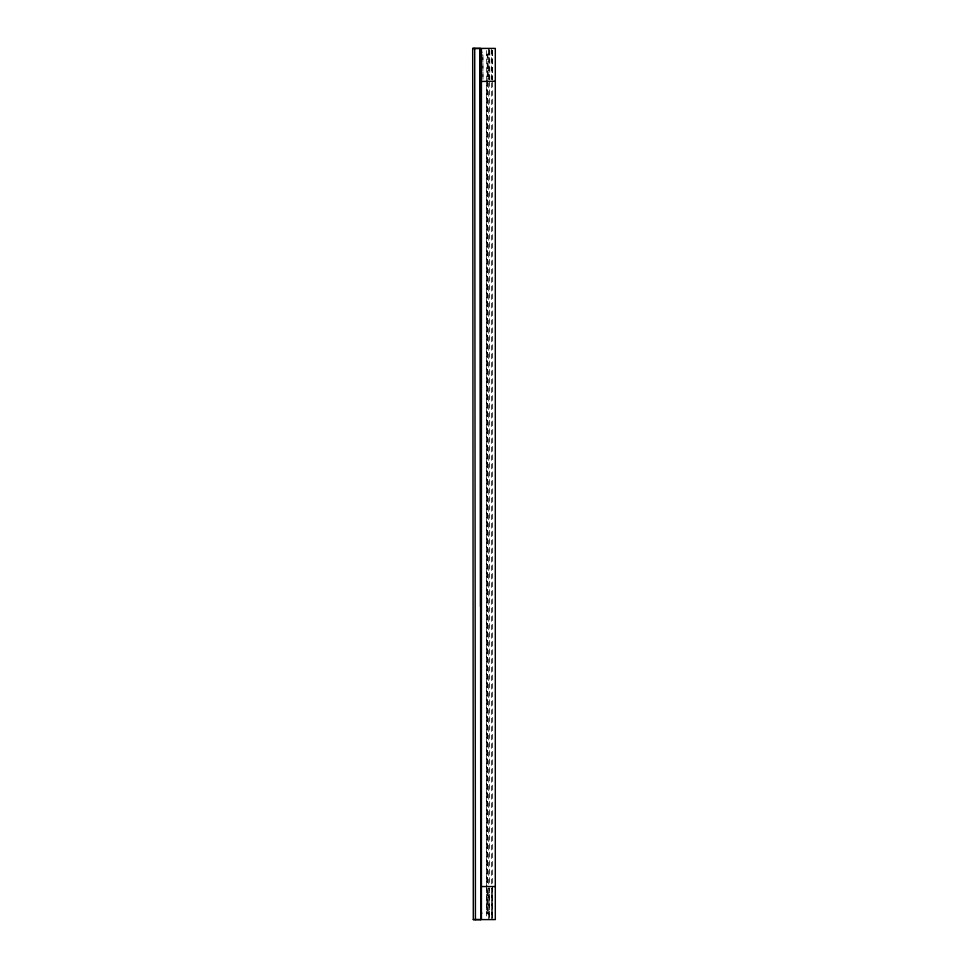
<?xml version="1.0" encoding="UTF-8"?>
<svg xmlns="http://www.w3.org/2000/svg" width="968" height="968" viewBox="0 0 968 968"><rect width="100%" height="100%" fill="white"/><g stroke="black" fill="none" stroke-linecap="round" stroke-linejoin="round"><path stroke-width="0.73" stroke-dasharray="4.84 3.63" d="M486.65 888.007L486.65 913.139L488.695 914.3M486.65 886.543L486.65 82.958M487.303 912.788L487.303 887.983L487.303 912.788L489.36 914.07L487.303 912.618M488.695 917.47L488.695 888.007L488.695 918.947M491.671 917.47L491.635 887.995L491.671 918.947M492.337 917.47L492.337 887.995L492.337 918.62M492.361 917.059L492.337 81.445M482.911 54.934L482.959 79.824L482.838 54.97M486.65 912.981L488.634 914.385M486.65 54.825L489.179 53.542M489.796 53.893L487.896 55.176L487.896 79.872M486.65 55.007L488.695 53.688M487.303 55.37L489.36 54.051M486.65 54.849L488.695 53.567M487.303 55.2L489.36 53.918M487.303 904.487L487.473 887.995M487.896 63.549L488.041 79.848M487.303 63.622L487.473 80.005M492.555 50.505L492.555 79.872M492.337 50.517L492.337 80.017M491.938 50.505L491.938 79.872M491.671 49.041L491.635 886.543M489.796 50.505L489.796 79.848M489.179 49.041L489.36 80.005M489.36 81.445L489.36 885.03M488.695 49.041L488.695 79.981M488.695 82.958L488.695 886.543M487.473 81.445L487.473 886.543M487.279 54.825L487.303 80.792M487.303 81.445L487.303 886.543M486.65 50.566L486.65 80.513M486.65 80.78L486.65 885.03M486.65 885.708L486.65 917.422M489.36 887.995L489.36 918.947L489.36 887.995"/><path stroke-width="1.45" d="M473.969 48.424L480.225 48.424L480.769 919.588L480.769 48.4L495.301 48.4L495.301 919.588L473.304 919.6L472.699 48.424L473.642 48.412M473.291 919.588L473.969 919.588M480.83 919.588L474.574 919.6M474.707 48.424L475.421 919.588M480.189 48.424L480.551 606.512M480.769 51.304L481.423 51.304M480.769 51.534L481.423 51.534M480.769 52.32L481.822 52.32M480.769 55.007L481.822 54.982M480.769 886.543L495.301 886.543M481.822 913.139L480.769 913.139L480.769 81.445L495.301 81.288M480.769 917.337L481.423 917.337M480.092 48.424L472.699 48.424M481.423 49.041L481.423 918.947"/></g></svg>
